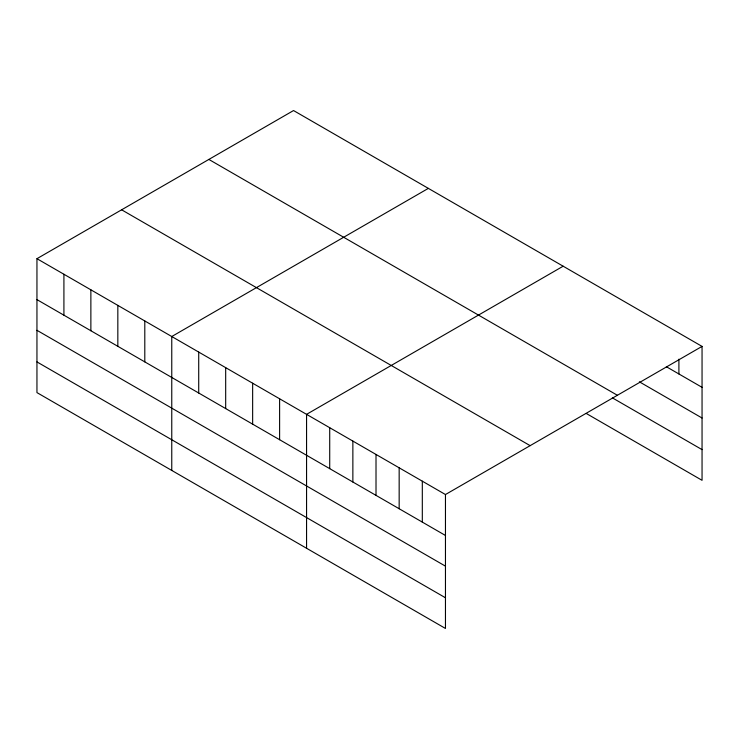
<?xml version="1.0" encoding="UTF-8"?>
<svg xmlns="http://www.w3.org/2000/svg" width="739" height="739" viewBox="0 0 739 739"><rect width="100%" height="100%" fill="white"/><g stroke="black" fill="none" stroke-linecap="round" stroke-linejoin="round"><path stroke-width="1.11" d="M445.46 566.157L445.46 494.539L36.95 258.687L36.95 392.603L445.46 628.455L445.46 566.157L36.95 330.305M586.304 413.489L702.05 480.313L702.05 346.397L293.54 110.545L36.95 258.687M428.343 188.38L171.762 336.522L171.762 470.429M563.155 266.206L306.565 414.348L306.565 548.264M445.46 494.539L702.05 346.397M666.366 366.729L702.05 387.328M639.355 381.814L702.05 418.015M208.86 159.43L617.379 395.282M612.345 397.841L702.05 449.626M121.621 209.802L530.14 445.654M36.95 299.618L445.46 535.47M36.95 361.916L445.46 597.768M678.901 359.182L678.901 373.962M422.311 481.172L422.311 522.104M399.162 467.805L399.162 508.737M376.012 454.448L376.012 495.37M352.863 441.081L352.863 482.013M329.714 427.715L329.714 468.646M279.61 398.783L279.61 439.714M252.646 383.218L252.646 424.149M225.681 367.652L225.681 408.584M198.717 352.087L198.717 393.019M144.798 320.948L144.798 361.879M117.834 305.383L117.834 346.314M90.869 289.817L90.869 330.749M63.914 274.252L63.914 315.183"/></g></svg>
